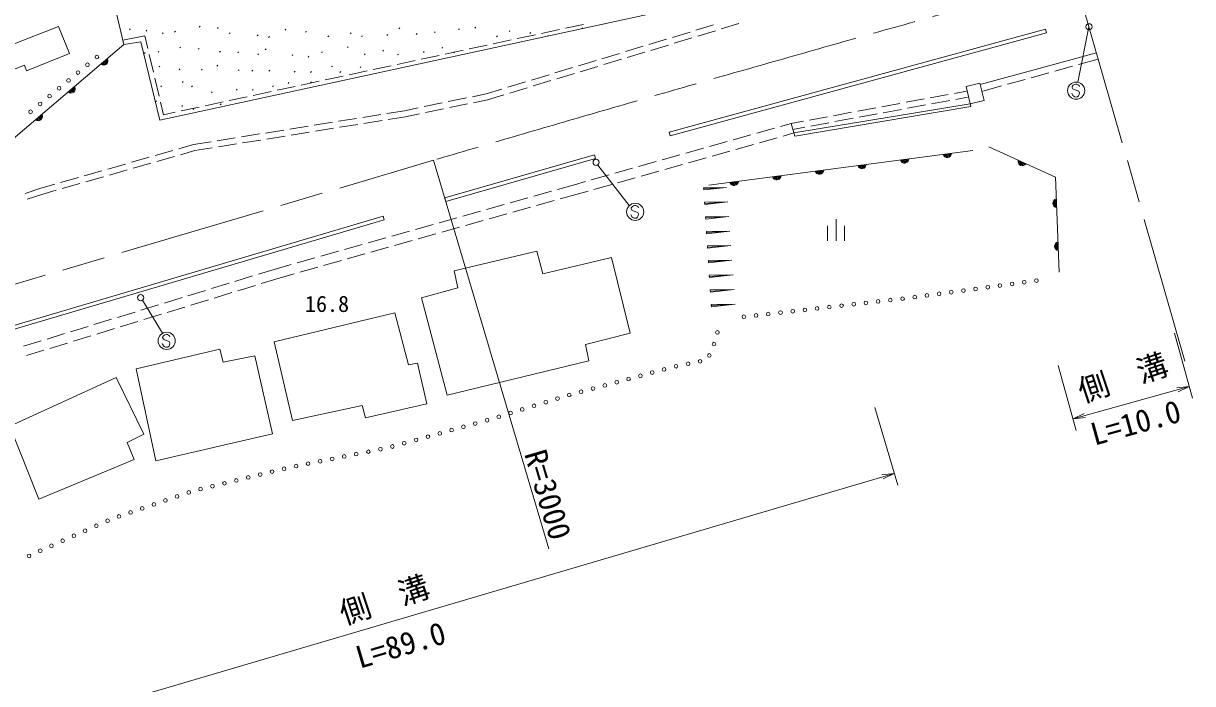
# Model space of a CAD drawing. Units: millimetres, scale not verified. Extents: x 40000 to 680000, y 20000 to 380000.
# Drawn here: x 476077 to 571254, y 259160 to 312924 of the extents above; entities that cross this region are included whole.
import ezdxf
from ezdxf.enums import TextEntityAlignment as Align

# ---------------------------------------------------------------- set-up
doc = ezdxf.new("R2010")
doc.units = ezdxf.units.MM
doc.header["$LTSCALE"] = 1000
doc.linetypes.add('CHAIN', pattern=[18.5, 12, -1.5, 3.5, -1.5])
for name, color, linetype, lineweight in [('M-BGD', 7, 'Continuous', 13), ('M-BMK', 2, 'CHAIN', 13), ('M-STR-HTXT', 7, 'Continuous', 13), ('M-STR-STRC', 7, 'Continuous', 13)]:
    doc.layers.add(name, color=color, linetype=linetype, lineweight=lineweight)
doc.styles.add('ＭＳ ゴシック', font='')
doc.styles.get('ＭＳ ゴシック').set_extended_font_data('MS Gothic')

# ---------------------------------------------------------------- blocks, each defined once
blk = doc.blocks.new('open_arrow')
at = {"color": 0, "linetype": 'Continuous', "lineweight": -2}
blk.add_lwpolyline([(7.5, 1.25), (0, 0), (7.5, -1.25)], dxfattribs=at)

msp = doc.modelspace()

# ---------------------------------------------------------------- linework, layer by layer
at = {"layer": 'M-BGD', "color": 1}
for p, q in [((484703, 312400), (484773, 312471)), ((486064, 312300), (486135, 312371)), ((488379, 312211), (488449, 312281)), ((490383, 312614), (490454, 312685)), ((491875, 312513), (491946, 312584)), ((497379, 312382), (497449, 312453)), ((499050, 312201), (499120, 312271)), ((506647, 312488), (506718, 312559)), ((509532, 312170), (509603, 312241)), ((511498, 312413), (511569, 312483)), ((512824, 312534), (512895, 312604)), ((515617, 312249), (515687, 312320)), ((518240, 312103), (519707, 312419)), ((520195, 312524), (521662, 312839)), ((521566, 312511), (521605, 312550)), ((528638, 304055), (559285, 312440)), ((528912, 311786), (530347, 312221)), ((530826, 312366), (532261, 312801)), ((530976, 311889), (532411, 312324)), ((532890, 312469), (534325, 312904)), ((559285, 312440), (559365, 312150)), ((484169, 311560), (485968, 311911)), ((485968, 311911), (486207, 310888)), ((487396, 312073), (487467, 312144)), ((492840, 312091), (492911, 312162)), ((495118, 311915), (495188, 311986)), ((496027, 311772), (496098, 311843)), ((500864, 311836), (500935, 311907)), ((502694, 312082), (502765, 312152)), ((503609, 311843), (503680, 311914)), ((505661, 311940), (505732, 312010)), ((508061, 312021), (508132, 312092)), ((514330, 311262), (515796, 311577)), ((514594, 311835), (514665, 311906)), ((516285, 311682), (517751, 311998)), ((517301, 312097), (517372, 312168)), ((518742, 311898), (518784, 311941)), ((526998, 311205), (528433, 311641)), ((528717, 303766), (559365, 312150)), ((529062, 311309), (530497, 311744)), ((485930, 310477), (486001, 310548)), ((486321, 310401), (486662, 308940)), ((487045, 310574), (487115, 310645)), ((488806, 310919), (488877, 310989)), ((490309, 310816), (490380, 310886)), ((492050, 310578), (492120, 310649)), ((493529, 310528), (493599, 310598)), ((495157, 310372), (495227, 310442)), ((495769, 310778), (495840, 310848)), ((497951, 310303), (498021, 310374)), ((500347, 310547), (500417, 310617)), ((502456, 310947), (502526, 311018)), ((503836, 310368), (503907, 310438)), ((505329, 310658), (505400, 310729)), ((506536, 310350), (506607, 310421)), ((508464, 309999), (509930, 310315)), ((508638, 310561), (508709, 310632)), ((510146, 310900), (510217, 310970)), ((510419, 310420), (511886, 310736)), ((511108, 310534), (511179, 310605)), ((512374, 310841), (513841, 311156)), ((523170, 310045), (524605, 310480)), ((525084, 310625), (526519, 311060)), ((525234, 310148), (526669, 310583)), ((527148, 310728), (528583, 311163)), ((553966, 307955), (563422, 310529)), ((487101, 309378), (487172, 309449)), ((491829, 309443), (491899, 309514)), ((499250, 310183), (499321, 310254)), ((501157, 309380), (501228, 309450)), ((503488, 309328), (503559, 309398)), ((504553, 309158), (506020, 309474)), ((506509, 309579), (507975, 309894)), ((521256, 309464), (522692, 309900)), ((521406, 308987), (522841, 309423)), ((523320, 309568), (524755, 310003)), ((560040, 309035), (561485, 309437)), ((561967, 309571), (563569, 310017)), ((486776, 308453), (487117, 306993)), ((488754, 309145), (488824, 309216)), ((490566, 309124), (490636, 309195)), ((493573, 309081), (493644, 309151)), ((494675, 309040), (494746, 309111)), ((496055, 309035), (496126, 309105)), ((498126, 308949), (498196, 309020)), ((499458, 308930), (499528, 309001)), ((500643, 308317), (502109, 308632)), ((501843, 308925), (501914, 308996)), ((502598, 308737), (504065, 309053)), ((517428, 308304), (518864, 308739)), ((519342, 308884), (520778, 309319)), ((519492, 308407), (520927, 308842)), ((558113, 308499), (559558, 308901)), ((487262, 307766), (487333, 307837)), ((489018, 308109), (489089, 308180)), ((489774, 307755), (489845, 307825)), ((493421, 307497), (493492, 307568)), ((494718, 307477), (494789, 307548)), ((496356, 307778), (496426, 307849)), ((496732, 307475), (498199, 307791)), ((497622, 308029), (497693, 308100)), ((498688, 307896), (500154, 308211)), ((499453, 308100), (499523, 308171)), ((513744, 307187), (515036, 307578)), ((515514, 307724), (516950, 308159)), ((515664, 307246), (517099, 307682)), ((517578, 307827), (519013, 308262)), ((553942, 308056), (552823, 307789)), ((552823, 307789), (553214, 306151)), ((554277, 306649), (553942, 308056)), ((554102, 307383), (555705, 307829)), ((556186, 307963), (557632, 308365)), ((486864, 306555), (486935, 306626)), ((487231, 306506), (487470, 305482)), ((490867, 306213), (492333, 306528)), ((491386, 307274), (491457, 307344)), ((492822, 306634), (494288, 306949)), ((494777, 307054), (496244, 307370)), ((510665, 306551), (512134, 306854)), ((512623, 306955), (513744, 307187)), ((512730, 306467), (513867, 306702)), ((513867, 306702), (515185, 307101)), ((547925, 306499), (549400, 306771)), ((549892, 306862), (551367, 307135)), ((550006, 306375), (551481, 306648)), ((551859, 307226), (552843, 307408)), ((551972, 306738), (552934, 306916)), ((553159, 306382), (554277, 306649)), ((487470, 305482), (488423, 305687)), ((488911, 305792), (490378, 306108)), ((488964, 306155), (489034, 306226)), ((489885, 305919), (489956, 305990)), ((492100, 306295), (492171, 306366)), ((505671, 305584), (507096, 305813)), ((507096, 305813), (508216, 306045)), ((507186, 305321), (508323, 305556)), ((508706, 306146), (510175, 306449)), ((508813, 305657), (510282, 305961)), ((510772, 306062), (512240, 306366)), ((538800, 304002), (553159, 306382)), ((542025, 305408), (543500, 305681)), ((543992, 305772), (545467, 306044)), ((544105, 305284), (545580, 305557)), ((545958, 306135), (547434, 306408)), ((546072, 305648), (547547, 305921)), ((548039, 306011), (549514, 306284)), ((499747, 304632), (501228, 304870)), ((501722, 304949), (503203, 305187)), ((501821, 304459), (503302, 304697)), ((503696, 305267), (505177, 305505)), ((503796, 304776), (505277, 305014)), ((505770, 305094), (507186, 305321)), ((537701, 304523), (538583, 304772)), ((538583, 304772), (539567, 304954)), ((540058, 305045), (541533, 305318)), ((540172, 304557), (541647, 304830)), ((542139, 304921), (543614, 305194)), ((493823, 303679), (495304, 303917)), ((495798, 303997), (497279, 304235)), ((495897, 303506), (497378, 303744)), ((497772, 304314), (499253, 304552)), ((497872, 303824), (499353, 304062)), ((499847, 304141), (501327, 304379)), ((528638, 304055), (528717, 303766)), ((533852, 303436), (535296, 303844)), ((535777, 303980), (537220, 304387)), ((535994, 303210), (537438, 303617)), ((537919, 303753), (538800, 304002)), ((538719, 304289), (539680, 304467)), ((488726, 302709), (489930, 303053)), ((489930, 303053), (491355, 303282)), ((490039, 302564), (491454, 302792)), ((491848, 303362), (493329, 303600)), ((491948, 302871), (493429, 303109)), ((493923, 303189), (495404, 303427)), ((530003, 302349), (531446, 302756)), ((531927, 302892), (533371, 303300)), ((534069, 302666), (535513, 303074)), ((484880, 301610), (486322, 302022)), ((486803, 302160), (488245, 302572)), ((486931, 301676), (488373, 302088)), ((488854, 302226), (490039, 302564)), ((510380, 298709), (522560, 302215)), ((510463, 298421), (522643, 301927)), ((522643, 301927), (522560, 302215)), ((528078, 301805), (529521, 302213)), ((530220, 301579), (531664, 301986)), ((531864, 299755), (553356, 302571)), ((532145, 302122), (533588, 302530)), ((481034, 300511), (482476, 300923)), ((482957, 301061), (484399, 301473)), ((483085, 300577), (484527, 300989)), ((485008, 301127), (486450, 301539)), ((524229, 300717), (525672, 301125)), ((526153, 301261), (527597, 301669)), ((526371, 300491), (527814, 300899)), ((528295, 301035), (529739, 301443)), ((477426, 299481), (478630, 299825)), ((479111, 299962), (480553, 300374)), ((479239, 299478), (480681, 299891)), ((481162, 300028), (482604, 300440)), ((520942, 299789), (521823, 300038)), ((522304, 300174), (523747, 300582)), ((522521, 299404), (523965, 299812)), ((524446, 299948), (525889, 300355)), ((476220, 299080), (477426, 299481)), ((476373, 298604), (477574, 299003)), ((477574, 299003), (478758, 299341)), ((517618, 298852), (519061, 299259)), ((519543, 299395), (520942, 299789)), ((519764, 298626), (521159, 299019)), ((521159, 299019), (522040, 299268)), ((531452, 299543), (533322, 299570)), ((531464, 299357), (531452, 299543)), ((531458, 299450), (533322, 299570)), ((531464, 299357), (533322, 299570)), ((510463, 298421), (510380, 298709)), ((513768, 297766), (515212, 298173)), ((515693, 298309), (517137, 298716)), ((515914, 297540), (517358, 297947)), ((517839, 298083), (519283, 298490)), ((531529, 298358), (533409, 298386)), ((531541, 298171), (531529, 298358)), ((531535, 298264), (533409, 298386)), ((531541, 298171), (533409, 298386)), ((473557, 287820), (505351, 297217)), ((505351, 297217), (505436, 296930)), ((509918, 296681), (511362, 297088)), ((511843, 297223), (513287, 297631)), ((513989, 296998), (515433, 297405)), ((531605, 297172), (533496, 297200)), ((531618, 296984), (531605, 297172)), ((531612, 297078), (533496, 297200)), ((531618, 296984), (533496, 297200)), ((542229, 295225), (542229, 296975)), ((473642, 287532), (505436, 296930)), ((506068, 295595), (507512, 296002)), ((507993, 296138), (509437, 296545)), ((510140, 295912), (511583, 296319)), ((512065, 296455), (513508, 296862)), ((531682, 295985), (533583, 296013)), ((531688, 295891), (533583, 296013)), ((531694, 295796), (533583, 296013)), ((541529, 295225), (541529, 296450)), ((542929, 295225), (542929, 296450)), ((504143, 295052), (505587, 295460)), ((506290, 294826), (507733, 295234)), ((508215, 295369), (509658, 295776)), ((531694, 295796), (531682, 295985)), ((500293, 293967), (501737, 294374)), ((502218, 294510), (503662, 294917)), ((502440, 293741), (503884, 294148)), ((504365, 294284), (505808, 294691)), ((531759, 294798), (533670, 294825)), ((531771, 294607), (531759, 294798)), ((531765, 294702), (533670, 294825)), ((531771, 294607), (533670, 294825)), ((496488, 292894), (497887, 293288)), ((498368, 293424), (499812, 293831)), ((500515, 293198), (501959, 293605)), ((531836, 293609), (533757, 293637)), ((531848, 293417), (531836, 293609)), ((531842, 293513), (533757, 293637)), ((531848, 293417), (533757, 293637)), ((493296, 291914), (494730, 292355)), ((495208, 292501), (496488, 292894)), ((496714, 292127), (498109, 292520)), ((498590, 292655), (500034, 293063)), ((531913, 292419), (533844, 292447)), ((531925, 292226), (531913, 292419)), ((531919, 292323), (533844, 292447)), ((531925, 292226), (533844, 292447)), ((491384, 291328), (492818, 291768)), ((493527, 291148), (494961, 291588)), ((495439, 291735), (496714, 292127)), ((531990, 291228), (533931, 291256)), ((531996, 291131), (533931, 291256)), ((532002, 291034), (533931, 291256)), ((487561, 290154), (488994, 290594)), ((489472, 290741), (490906, 291181)), ((489703, 289975), (491137, 290415)), ((491615, 290561), (493049, 291002)), ((532002, 291034), (531990, 291228)), ((483737, 288980), (485171, 289420)), ((485649, 289567), (487083, 290007)), ((487791, 289388), (489225, 289828)), ((532067, 290036), (534018, 290064)), ((532080, 289841), (532067, 290036)), ((532073, 289939), (534018, 290064)), ((532080, 289841), (534018, 290064)), ((481825, 288393), (483259, 288834)), ((483967, 288214), (485401, 288654)), ((485879, 288801), (487313, 289241)), ((478001, 287220), (479435, 287660)), ((479913, 287807), (481347, 288247)), ((480143, 287040), (481577, 287481)), ((482055, 287627), (483489, 288067)), ((476089, 286633), (477523, 287073)), ((478231, 286454), (479665, 286894)), ((476319, 285867), (477753, 286307))]:
    msp.add_line(p, q, dxfattribs=at)
for points in [[(484256, 311202), (483622, 313834), (499073, 316924), (499404, 315544), (533754, 322652), (535271, 315484), (487183, 305053), (485625, 311409)], [(474220, 310822), (478932, 312662), (479834, 310472), (476337, 309055), (476171, 309515), (474993, 309073)], [(508477, 290580), (510575, 282656), (522115, 285445), (521830, 286779), (525474, 287699), (523946, 293847), (518351, 292522), (517873, 294380), (511136, 292761), (511431, 291399)], [(496495, 286991), (506324, 289365), (507428, 285114), (508146, 285252), (508919, 281939), (503922, 280807), (503646, 281801), (497986, 280586)], [(485259, 284782), (486860, 277301), (496357, 279509), (494922, 285859), (492327, 285334), (492078, 286383)], [(474962, 280117), (483630, 284092), (485894, 279482), (484514, 278791), (485093, 277411), (477336, 274181)]]:
    msp.add_lwpolyline(points, close=True, dxfattribs=at)
for points in [[(442179, 288667), (462308, 295859), (473033, 301656), (484256, 311202)], [(538583, 304772), (538875, 303738), (553214, 306151)], [(554654, 302874), (560093, 300390), (560396, 292660)]]:
    msp.add_lwpolyline(points, dxfattribs=at)
for centre, radius in [((562815, 312644), 250), ((482064, 310185), 150), ((481293, 309549), 150), ((479750, 308276), 150), ((480521, 308913), 150), ((478979, 307640), 150), ((477436, 306367), 150), ((478207, 307003), 150), ((476664, 305731), 150), ((522697, 301610), 250), ((552599, 291170), 150), ((553590, 291304), 150), ((554580, 291438), 150), ((555571, 291573), 150), ((556562, 291707), 150), ((557553, 291842), 150), ((558544, 291976), 150), ((485622, 290593), 250), ((544662, 290165), 150), ((545656, 290279), 150), ((546649, 290393), 150), ((547643, 290506), 150), ((548635, 290632), 150), ((549626, 290767), 150), ((550617, 290901), 150), ((551608, 291035), 150), ((536714, 289256), 150), ((537708, 289370), 150), ((538701, 289483), 150), ((539695, 289597), 150), ((540688, 289711), 150), ((541682, 289824), 150), ((542675, 289938), 150), ((543669, 290052), 150), ((534727, 289029), 150), ((535721, 289142), 150), ((532572, 287754), 150), ((532293, 286804), 150), ((531161, 285405), 150), ((531913, 285880), 150), ((527270, 284485), 150), ((528236, 284745), 150), ((529201, 285006), 150), ((530181, 285206), 150), ((524374, 283703), 150), ((525339, 283964), 150), ((526305, 284224), 150), ((520512, 282662), 150), ((521477, 282922), 150), ((522443, 283182), 150), ((523408, 283443), 150), ((517644, 281782), 150), ((518599, 282077), 150), ((519555, 282372), 150), ((514778, 280895), 150), ((515733, 281191), 150), ((516689, 281486), 150), ((510930, 279805), 150), ((511893, 280072), 150), ((512857, 280339), 150), ((513820, 280607), 150), ((507075, 278736), 150), ((508039, 279004), 150), ((509002, 279271), 150), ((509966, 279538), 150), ((503177, 277852), 150), ((504157, 278047), 150), ((505138, 278242), 150), ((506111, 278469), 150), ((498273, 276876), 150), ((499254, 277071), 150), ((500234, 277266), 150), ((501215, 277461), 150), ((502196, 277656), 150), ((494383, 275947), 150), ((495354, 276185), 150), ((496325, 276422), 150), ((497297, 276660), 150), ((490497, 274996), 150), ((491469, 275233), 150), ((492440, 275471), 150), ((493411, 275709), 150), ((487642, 274081), 150), ((488588, 274406), 150), ((489534, 274732), 150), ((484806, 273105), 150), ((485751, 273431), 150), ((486697, 273756), 150), ((482928, 272420), 150), ((483860, 272780), 150), ((480186, 271202), 150), ((481100, 271608), 150), ((482014, 272014), 150), ((478359, 270390), 150), ((479273, 270796), 150), ((476539, 269561), 150), ((477445, 269984), 150)]:
    msp.add_circle(centre, radius, dxfattribs=at)
for centre, radius, start, end in [((482608, 309872), 354, 229.18035, 31.58553), ((482608, 309872), 283, 231.40439, 29.36149), ((482608, 309872), 212, 235.15072, 25.61517), ((482608, 309872), 142, 242.86245, 17.90344), ((482608, 309872), 100, 253.18011, 7.58577), ((479942, 307604), 354, 229.18035, 31.58553), ((479942, 307604), 283, 231.40439, 29.36149), ((479942, 307604), 212, 235.15072, 25.61517), ((479942, 307604), 142, 242.86245, 17.90344), ((479942, 307604), 100, 253.18011, 7.58577), ((477276, 305337), 354, 229.18035, 31.58553), ((477276, 305337), 283, 231.40439, 29.36149), ((477276, 305337), 212, 235.15072, 25.61517), ((477276, 305337), 142, 242.86245, 17.90344), ((477276, 305337), 100, 253.18011, 7.58577), ((547809, 301899), 354, 196.26185, 358.66703), ((547809, 301899), 283, 198.48589, 356.44299), ((547809, 301899), 212, 202.23222, 352.69667), ((547809, 301899), 142, 209.94395, 344.98494), ((547809, 301899), 100, 220.26161, 334.66727), ((551279, 302353), 354, 196.26185, 358.66703), ((551279, 302353), 283, 198.48589, 356.44299), ((551279, 302353), 212, 202.23222, 352.69667), ((551279, 302353), 142, 209.94395, 344.98494), ((551279, 302353), 100, 220.26161, 334.66727), ((557396, 301681), 354, 164.24399, 326.64917), ((557396, 301681), 283, 166.46803, 324.42513), ((557396, 301681), 212, 170.21435, 320.6788), ((540868, 300989), 354, 196.26185, 358.66703), ((540868, 300989), 283, 198.48589, 356.44299), ((540868, 300989), 212, 202.23222, 352.69667), ((540868, 300989), 142, 209.94395, 344.98494), ((540868, 300989), 100, 220.26161, 334.66727), ((544338, 301444), 354, 196.26185, 358.66703), ((544338, 301444), 283, 198.48589, 356.44299), ((544338, 301444), 212, 202.23222, 352.69667), ((544338, 301444), 142, 209.94395, 344.98494), ((544338, 301444), 100, 220.26161, 334.66727), ((557396, 301681), 142, 177.92608, 312.96707), ((557396, 301681), 100, 188.24375, 302.64941), ((533927, 300080), 354, 196.26185, 358.66703), ((533927, 300080), 283, 198.48589, 356.44299), ((533927, 300080), 212, 202.23222, 352.69667), ((533927, 300080), 142, 209.94395, 344.98494), ((533927, 300080), 100, 220.26161, 334.66727), ((537398, 300535), 354, 196.26185, 358.66703), ((537398, 300535), 283, 198.48589, 356.44299), ((537398, 300535), 212, 202.23222, 352.69667), ((537398, 300535), 142, 209.94395, 344.98494), ((537398, 300535), 100, 220.26161, 334.66727), ((560230, 298276), 354, 101.04716, 263.45234), ((560230, 298276), 283, 103.2712, 261.2283), ((560230, 298276), 212, 107.01752, 257.48197), ((560230, 298276), 142, 114.72925, 249.77024), ((560230, 298276), 100, 125.04692, 239.45258), ((560367, 294778), 354, 101.04716, 263.45234), ((560367, 294778), 283, 103.2712, 261.2283), ((560367, 294778), 212, 107.01752, 257.48197), ((560367, 294778), 142, 114.72925, 249.77024), ((560367, 294778), 100, 125.04692, 239.45258)]:
    msp.add_arc(centre, radius, start, end, dxfattribs=at)
at = {"layer": 'M-BMK'}
msp.add_line((570634, 285424), (561654, 316685), dxfattribs=at)
msp.add_lwpolyline([(367672, 259177), (370601, 260030), (466349, 289005), (509464, 301780)], dxfattribs=at)
msp.add_arc((1359324, -2575326), 3000000, 105.41984, 106.45646, dxfattribs=at)
at = {"layer": 'M-STR-HTXT'}
for p, q in [((509464, 301780), (518841, 270141)), ((569776, 287706), (571254, 282394)), ((560309, 285072), (561787, 279760)), ((561519, 280724), (570986, 283357)), ((545386, 281654), (547253, 275319)), ((461705, 251149), (546971, 276278))]:
    msp.add_line(p, q, dxfattribs=at)
at = {"layer": 'M-STR-STRC'}
for p, q in [((562815, 312644), (561911, 308136)), ((561453, 307790), (561442, 307710)), ((561442, 307710), (561502, 307583)), ((561543, 307887), (561453, 307790)), ((561502, 307583), (561608, 307531)), ((561635, 307952), (561543, 307887)), ((561608, 307531), (561980, 307399)), ((561751, 307975), (561635, 307952)), ((561832, 307964), (561751, 307975)), ((561933, 307913), (561832, 307964)), ((562010, 307861), (561933, 307913)), ((562034, 307783), (562010, 307861)), ((561444, 307168), (561417, 307245)), ((561503, 307044), (561444, 307168)), ((561575, 306992), (561503, 307044)), ((561677, 306940), (561575, 306992)), ((561762, 306928), (561677, 306940)), ((561879, 306948), (561762, 306928)), ((561966, 307015), (561879, 306948)), ((562016, 307119), (561966, 307015)), ((561980, 307399), (562037, 307279)), ((562037, 307279), (562016, 307119)), ((525402, 298088), (522832, 301381)), ((525560, 297917), (525548, 297837)), ((525650, 298014), (525560, 297917)), ((525741, 298079), (525650, 298014)), ((525858, 298102), (525741, 298079)), ((525939, 298091), (525858, 298102)), ((526040, 298040), (525939, 298091)), ((526117, 297988), (526040, 298040)), ((526141, 297910), (526117, 297988)), ((525550, 297295), (525523, 297372)), ((525548, 297837), (525608, 297710)), ((525609, 297171), (525550, 297295)), ((525608, 297710), (525714, 297658)), ((525681, 297119), (525609, 297171)), ((525784, 297067), (525681, 297119)), ((525714, 297658), (526087, 297526)), ((525868, 297055), (525784, 297067)), ((525985, 297075), (525868, 297055)), ((526072, 297142), (525985, 297075)), ((526122, 297246), (526072, 297142)), ((526087, 297526), (526143, 297406)), ((526143, 297406), (526122, 297246)), ((487405, 287686), (485774, 290374)), ((487512, 287510), (487422, 287413)), ((487604, 287575), (487512, 287510)), ((487720, 287599), (487604, 287575)), ((487801, 287588), (487720, 287599)), ((487902, 287537), (487801, 287588)), ((487979, 287485), (487902, 287537)), ((488003, 287407), (487979, 287485)), ((487412, 286792), (487385, 286869)), ((487422, 287413), (487411, 287334)), ((487411, 287334), (487471, 287206)), ((487471, 286667), (487412, 286792)), ((487471, 287206), (487576, 287155)), ((487543, 286616), (487471, 286667)), ((487646, 286563), (487543, 286616)), ((487576, 287155), (487949, 287023)), ((487730, 286551), (487646, 286563)), ((487847, 286571), (487730, 286551)), ((487935, 286639), (487847, 286571)), ((487984, 286743), (487935, 286639)), ((487949, 287023), (488005, 286902)), ((488005, 286902), (487984, 286743))]:
    msp.add_line(p, q, dxfattribs=at)
for centre in [(561774, 307449), (525880, 297576), (487742, 287073)]:
    msp.add_circle(centre, 700, dxfattribs=at)

# ---------------------------------------------------------------- block references
at = {"layer": 'M-STR-HTXT', "xscale": 133, "yscale": 133}
for p, rotation in [((570986, 283357), 195.5), ((561519, 280724), 15.5), ((546971, 276278), 196.4)]:
    msp.add_blockref('open_arrow', p, dxfattribs=dict(at, rotation=rotation))

# ---------------------------------------------------------------- texts
at = {"layer": 'M-BGD', "color": 1, "style": 'ＭＳ ゴシック'}
msp.add_text('16.8', height=1320, dxfattribs=at).set_placement((500794, 290086), align=Align.MIDDLE_CENTER)
at = {"layer": 'M-STR-HTXT', "style": 'ＭＳ ゴシック'}
for s, rotation, p in [('側\u3000溝', 18.435, (565575, 284087)), ('R=3000', 286.509, (518779, 274551)), ('側\u3000溝', 18.435, (505458, 265994))]:
    msp.add_text(s, height=1833, rotation=rotation, dxfattribs=at).set_placement(p, align=Align.MIDDLE_CENTER)
for s, rotation, p in [('L=10.0', 15.546, (567011, 279007)), ('L=89.0', 16.421, (507198, 260900))]:
    msp.add_text(s, height=1833, rotation=rotation, dxfattribs=at).set_placement(p, align=Align.BOTTOM_CENTER)

doc.saveas('drawing.dxf')
